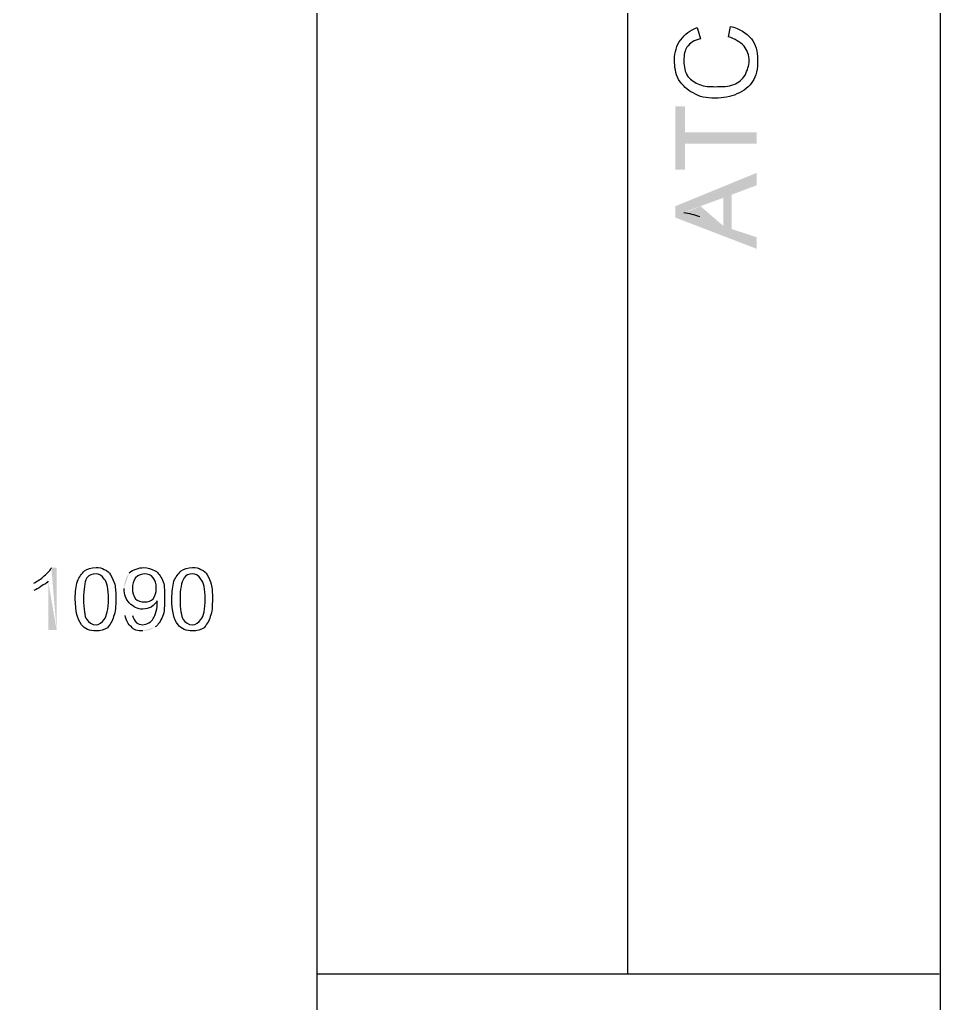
# Model space of a CAD drawing. Header units: feet. Extents: x -88.4 to -52.7, y -30 to -2.4.
# Drawn here: x -54.964 to -53.485, y -8.354 to -6.774 of the extents above; entities that cross this region are included whole.
import ezdxf

# ---------------------------------------------------------------- set-up
doc = ezdxf.new("R2010")
doc.units = ezdxf.units.FT
doc.header["$LTSCALE"] = 0.3
doc.header["$MEASUREMENT"] = 0
doc.layers.add('PDF_Geometry', color=7, linetype='Continuous')
doc.layers.add('PDF_Solid Fills', color=7, linetype='Continuous')

msp = doc.modelspace()

# ---------------------------------------------------------------- hatches: boundary and pattern name
at = {"layer": 'PDF_Solid Fills', "transparency": 33554559}
msp.add_hatch(color=256, dxfattribs=at).paths.add_polyline_path([(-53.7807, -6.9731), (-53.8958, -6.9731), (-53.8958, -7.0149), (-53.9109, -7.0149), (-53.9109, -6.913), (-53.8958, -6.913), (-53.8958, -6.9548), (-53.7807, -6.9548)])
h = msp.add_hatch(color=256, dxfattribs=at)
h.paths.add_polyline_path([(-53.7807, -7.1418), (-53.9109, -7.0917), (-53.9109, -7.0733), (-53.7807, -7.0199), (-53.7807, -7.0399), (-53.8208, -7.0549), (-53.8208, -7.11), (-53.7807, -7.1233)], flags=0)
h.paths.add_polyline_path([(-53.8341, -7.105), (-53.8341, -7.06), (-53.8708, -7.0733)], flags=0)
h.paths.add_polyline_path([(-53.8974, -7.0833, 0.052033), (-53.8708, -7.0733)], flags=0)
h.paths.add_polyline_path([(-53.8724, -7.09), (-53.8341, -7.105)], flags=0)
h = msp.add_hatch(color=256, dxfattribs=at)
h.paths.add_polyline_path([(-54.905, -7.7544), (-54.9185, -7.7544), (-54.9185, -7.6759)], flags=0)
h.paths.add_polyline_path([(-54.9418, -7.6909), (-54.9418, -7.6793)], flags=0)
h.paths.add_polyline_path([(-54.9134, -7.6543), (-54.905, -7.6543), (-54.905, -7.7544)], flags=0)
h = msp.add_hatch(color=256, dxfattribs=at)
h.paths.add_polyline_path([(-54.7949, -7.7309), (-54.7833, -7.7309)], flags=0)
h.paths.add_polyline_path([(-54.7883, -7.6625, 0.164653), (-54.7966, -7.6876)], flags=0)
h.paths.add_polyline_path([(-54.7666, -7.756, 0.169271), (-54.7466, -7.7494)], flags=0)

# ---------------------------------------------------------------- linework, layer by layer
at = {"layer": 'PDF_Geometry', "lineweight": 25}
msp.add_lwpolyline([(-68.9998, -12.4632), (-68.9998, -2.4479), (-53.4855, -2.4479), (-53.4855, -12.4632)], close=True, dxfattribs=at)
for points in [[(-54.4864, -12.4632), (-54.4864, -2.4479)], [(-53.9875, -8.3069), (-53.9875, -2.4479)], [(-53.8758, -6.7862), (-53.8708, -6.8046)], [(-53.8258, -6.8012), (-53.8224, -6.7845)], [(-54.4864, -8.3069), (-53.4871, -8.3069)]]:
    msp.add_lwpolyline(points, dxfattribs=at)
for points in [[(-53.9024, -6.8062), (-53.8958, -6.7962), (-53.8874, -6.7912), (-53.8758, -6.7862)], [(-53.8224, -6.7845), (-53.8074, -6.7879), (-53.7974, -6.7946), (-53.789, -6.8046)], [(-53.9125, -6.8379), (-53.9125, -6.8262), (-53.9092, -6.8146), (-53.9024, -6.8062)], [(-53.8708, -6.8046), (-53.8808, -6.8062), (-53.8874, -6.8112), (-53.8924, -6.8179)], [(-53.8008, -6.8162), (-53.8074, -6.8096), (-53.8158, -6.8046), (-53.8258, -6.8012)], [(-53.789, -6.8046), (-53.7823, -6.8129), (-53.779, -6.8246), (-53.779, -6.8379)], [(-53.8924, -6.8179), (-53.8958, -6.8229), (-53.8974, -6.8296), (-53.8974, -6.8396)], [(-53.7923, -6.8396), (-53.7923, -6.8312), (-53.7957, -6.8229), (-53.8008, -6.8162)], [(-53.9058, -6.8697), (-53.9109, -6.8597), (-53.9125, -6.8496), (-53.9125, -6.8379)], [(-53.8974, -6.8396), (-53.8974, -6.8496), (-53.8958, -6.858), (-53.8908, -6.8647)], [(-53.7991, -6.863), (-53.7957, -6.8547), (-53.7923, -6.8479), (-53.7923, -6.8396)], [(-53.779, -6.8379), (-53.779, -6.8529), (-53.7807, -6.8647), (-53.7873, -6.873)], [(-53.8824, -6.8913), (-53.8924, -6.8863), (-53.8991, -6.8797), (-53.9058, -6.8697)], [(-53.8908, -6.8647), (-53.8858, -6.8713), (-53.8791, -6.8747), (-53.8724, -6.878)], [(-53.8174, -6.878), (-53.8091, -6.8747), (-53.8041, -6.8697), (-53.7991, -6.863)], [(-53.7873, -6.873), (-53.7923, -6.8813), (-53.8008, -6.888), (-53.8124, -6.893)], [(-53.8474, -6.8997), (-53.8608, -6.8997), (-53.8724, -6.898), (-53.8824, -6.8913)], [(-53.8724, -6.878), (-53.8641, -6.8813), (-53.8558, -6.8813), (-53.8474, -6.8813)], [(-53.8474, -6.8813), (-53.8358, -6.8813), (-53.8258, -6.8813), (-53.8174, -6.878)], [(-53.8124, -6.893), (-53.8224, -6.898), (-53.8341, -6.8997), (-53.8474, -6.8997)], [(-53.8974, -7.0833), (-53.8891, -7.085), (-53.8808, -7.0867), (-53.8724, -7.09)], [(-54.9251, -7.6676), (-54.9185, -7.6626), (-54.915, -7.6576), (-54.9134, -7.6543)], [(-54.8717, -7.6759), (-54.8684, -7.6692), (-54.865, -7.6642), (-54.86, -7.6592)], [(-54.86, -7.6592), (-54.855, -7.6558), (-54.85, -7.6542), (-54.8417, -7.6542)], [(-54.8417, -7.6642), (-54.8484, -7.6642), (-54.8517, -7.6658), (-54.8567, -7.6708)], [(-54.8417, -7.6542), (-54.8367, -7.6542), (-54.8317, -7.6542), (-54.8284, -7.6575)], [(-54.8284, -7.6726), (-54.8317, -7.6675), (-54.8367, -7.6642), (-54.8417, -7.6642)], [(-54.8284, -7.6575), (-54.8234, -7.6592), (-54.82, -7.6625), (-54.8184, -7.6658)], [(-54.8184, -7.6658), (-54.815, -7.6708), (-54.8134, -7.6759), (-54.8117, -7.6809)], [(-54.7883, -7.6625), (-54.7816, -7.6575), (-54.7733, -7.6542), (-54.7649, -7.6542)], [(-54.7633, -7.6642), (-54.7683, -7.6642), (-54.7733, -7.6658), (-54.7783, -7.6708)], [(-54.7649, -7.6542), (-54.7583, -7.6542), (-54.7533, -7.6558), (-54.7466, -7.6592)], [(-54.7499, -7.6708), (-54.7533, -7.6658), (-54.7583, -7.6642), (-54.7633, -7.6642)], [(-54.7466, -7.6592), (-54.7416, -7.6625), (-54.7383, -7.6675), (-54.7349, -7.6743)], [(-54.7166, -7.6759), (-54.7133, -7.6692), (-54.7099, -7.6642), (-54.7049, -7.6592)], [(-54.7049, -7.6592), (-54.6999, -7.6558), (-54.6949, -7.6542), (-54.6865, -7.6542)], [(-54.6865, -7.6642), (-54.6933, -7.6642), (-54.6966, -7.6658), (-54.6999, -7.6708)], [(-54.6865, -7.6542), (-54.6815, -7.6542), (-54.6765, -7.6542), (-54.6732, -7.6575)], [(-54.6732, -7.6726), (-54.6765, -7.6675), (-54.6815, -7.6642), (-54.6865, -7.6642)], [(-54.6732, -7.6575), (-54.6682, -7.6592), (-54.6648, -7.6625), (-54.6632, -7.6658)], [(-54.6632, -7.6658), (-54.6598, -7.6708), (-54.6582, -7.6759), (-54.6565, -7.6809)], [(-54.9418, -7.6793), (-54.9351, -7.6759), (-54.9301, -7.6726), (-54.9251, -7.6676)], [(-54.9185, -7.6759), (-54.9201, -7.6793), (-54.9251, -7.6809), (-54.9301, -7.6843)], [(-54.875, -7.7043), (-54.875, -7.6926), (-54.8734, -7.6843), (-54.8717, -7.6759)], [(-54.8567, -7.6708), (-54.86, -7.6776), (-54.8617, -7.6893), (-54.8617, -7.7043)], [(-54.8217, -7.7043), (-54.8217, -7.6893), (-54.8234, -7.6776), (-54.8284, -7.6726)], [(-54.8117, -7.6809), (-54.81, -7.6876), (-54.81, -7.6943), (-54.81, -7.7043)], [(-54.7783, -7.6708), (-54.7816, -7.6759), (-54.7833, -7.6809), (-54.7833, -7.6876)], [(-54.7449, -7.6876), (-54.7449, -7.6793), (-54.7466, -7.6743), (-54.7499, -7.6708)], [(-54.7349, -7.6743), (-54.7316, -7.6809), (-54.7316, -7.6893), (-54.7316, -7.7026)], [(-54.7199, -7.7043), (-54.7199, -7.6926), (-54.7183, -7.6843), (-54.7166, -7.6759)], [(-54.6999, -7.6708), (-54.7049, -7.6776), (-54.7066, -7.6893), (-54.7066, -7.7043)], [(-54.6665, -7.7043), (-54.6665, -7.6893), (-54.6682, -7.6776), (-54.6732, -7.6726)], [(-54.6565, -7.6809), (-54.6548, -7.6876), (-54.6548, -7.6943), (-54.6548, -7.7043)], [(-54.9301, -7.6843), (-54.9335, -7.6876), (-54.9385, -7.6893), (-54.9418, -7.6909)], [(-54.7883, -7.7109), (-54.7933, -7.7059), (-54.7966, -7.6976), (-54.7966, -7.6876)], [(-54.7833, -7.6876), (-54.7833, -7.6943), (-54.7816, -7.6993), (-54.7783, -7.7043)], [(-54.7499, -7.7043), (-54.7466, -7.6993), (-54.7449, -7.6943), (-54.7449, -7.6876)], [(-54.865, -7.746), (-54.8717, -7.7376), (-54.875, -7.7243), (-54.875, -7.7043)], [(-54.8617, -7.7043), (-54.8617, -7.7209), (-54.86, -7.7326), (-54.8567, -7.7376)], [(-54.8284, -7.7376), (-54.825, -7.7326), (-54.8217, -7.7209), (-54.8217, -7.7043)], [(-54.81, -7.7043), (-54.81, -7.7159), (-54.81, -7.7259), (-54.8134, -7.7326)], [(-54.7666, -7.7209), (-54.7749, -7.7209), (-54.7816, -7.7176), (-54.7883, -7.7109)], [(-54.7783, -7.7043), (-54.7749, -7.7076), (-54.7699, -7.7093), (-54.7633, -7.7093)], [(-54.7633, -7.7093), (-54.7583, -7.7093), (-54.7533, -7.7076), (-54.7499, -7.7043)], [(-54.7433, -7.7076), (-54.7449, -7.7109), (-54.7483, -7.7143), (-54.7533, -7.7176)], [(-54.7449, -7.7243), (-54.7433, -7.7193), (-54.7433, -7.7143), (-54.7433, -7.7093)], [(-54.7433, -7.7093), (-54.7433, -7.7093), (-54.7433, -7.7076), (-54.7433, -7.7076)], [(-54.7316, -7.7026), (-54.7316, -7.7143), (-54.7316, -7.7259), (-54.7349, -7.7326)], [(-54.7099, -7.746), (-54.7166, -7.7376), (-54.7199, -7.7243), (-54.7199, -7.7043)], [(-54.7066, -7.7043), (-54.7066, -7.7209), (-54.7049, -7.7326), (-54.7016, -7.7376)], [(-54.6732, -7.7376), (-54.6682, -7.7326), (-54.6665, -7.7209), (-54.6665, -7.7043)], [(-54.6548, -7.7043), (-54.6548, -7.7159), (-54.6548, -7.7259), (-54.6582, -7.7326)], [(-54.7533, -7.7176), (-54.7566, -7.7193), (-54.7616, -7.7209), (-54.7666, -7.7209)], [(-54.7499, -7.7359), (-54.7483, -7.7343), (-54.7466, -7.7293), (-54.7449, -7.7243)], [(-54.8567, -7.7376), (-54.8534, -7.7427), (-54.8484, -7.746), (-54.8417, -7.746)], [(-54.8417, -7.746), (-54.8367, -7.746), (-54.8317, -7.7427), (-54.8284, -7.7376)], [(-54.8134, -7.7326), (-54.815, -7.741), (-54.82, -7.746), (-54.8234, -7.751)], [(-54.7849, -7.7494), (-54.7899, -7.746), (-54.7933, -7.7393), (-54.7949, -7.7309)], [(-54.7833, -7.7309), (-54.7816, -7.7359), (-54.7799, -7.7393), (-54.7766, -7.7427)], [(-54.7766, -7.7427), (-54.7749, -7.7444), (-54.7699, -7.746), (-54.7666, -7.746)], [(-54.7666, -7.746), (-54.7633, -7.746), (-54.7599, -7.7444), (-54.7566, -7.7427)], [(-54.7566, -7.7427), (-54.7533, -7.741), (-54.7516, -7.7393), (-54.7499, -7.7359)], [(-54.7349, -7.7326), (-54.7383, -7.741), (-54.7416, -7.746), (-54.7466, -7.7494)], [(-54.7016, -7.7376), (-54.6983, -7.7427), (-54.6933, -7.746), (-54.6865, -7.746)], [(-54.6865, -7.746), (-54.6815, -7.746), (-54.6765, -7.7427), (-54.6732, -7.7376)], [(-54.6582, -7.7326), (-54.6598, -7.741), (-54.6648, -7.746), (-54.6682, -7.751)], [(-54.8417, -7.756), (-54.8517, -7.756), (-54.86, -7.7527), (-54.865, -7.746)], [(-54.8234, -7.751), (-54.8284, -7.7544), (-54.835, -7.756), (-54.8417, -7.756)], [(-54.7666, -7.756), (-54.7749, -7.756), (-54.7816, -7.7544), (-54.7849, -7.7494)], [(-54.6865, -7.756), (-54.6966, -7.756), (-54.7049, -7.7527), (-54.7099, -7.746)], [(-54.6682, -7.751), (-54.6732, -7.7544), (-54.6798, -7.756), (-54.6865, -7.756)]]:
    msp.add_open_spline(points, degree=3, dxfattribs=at)

doc.saveas('drawing.dxf')
